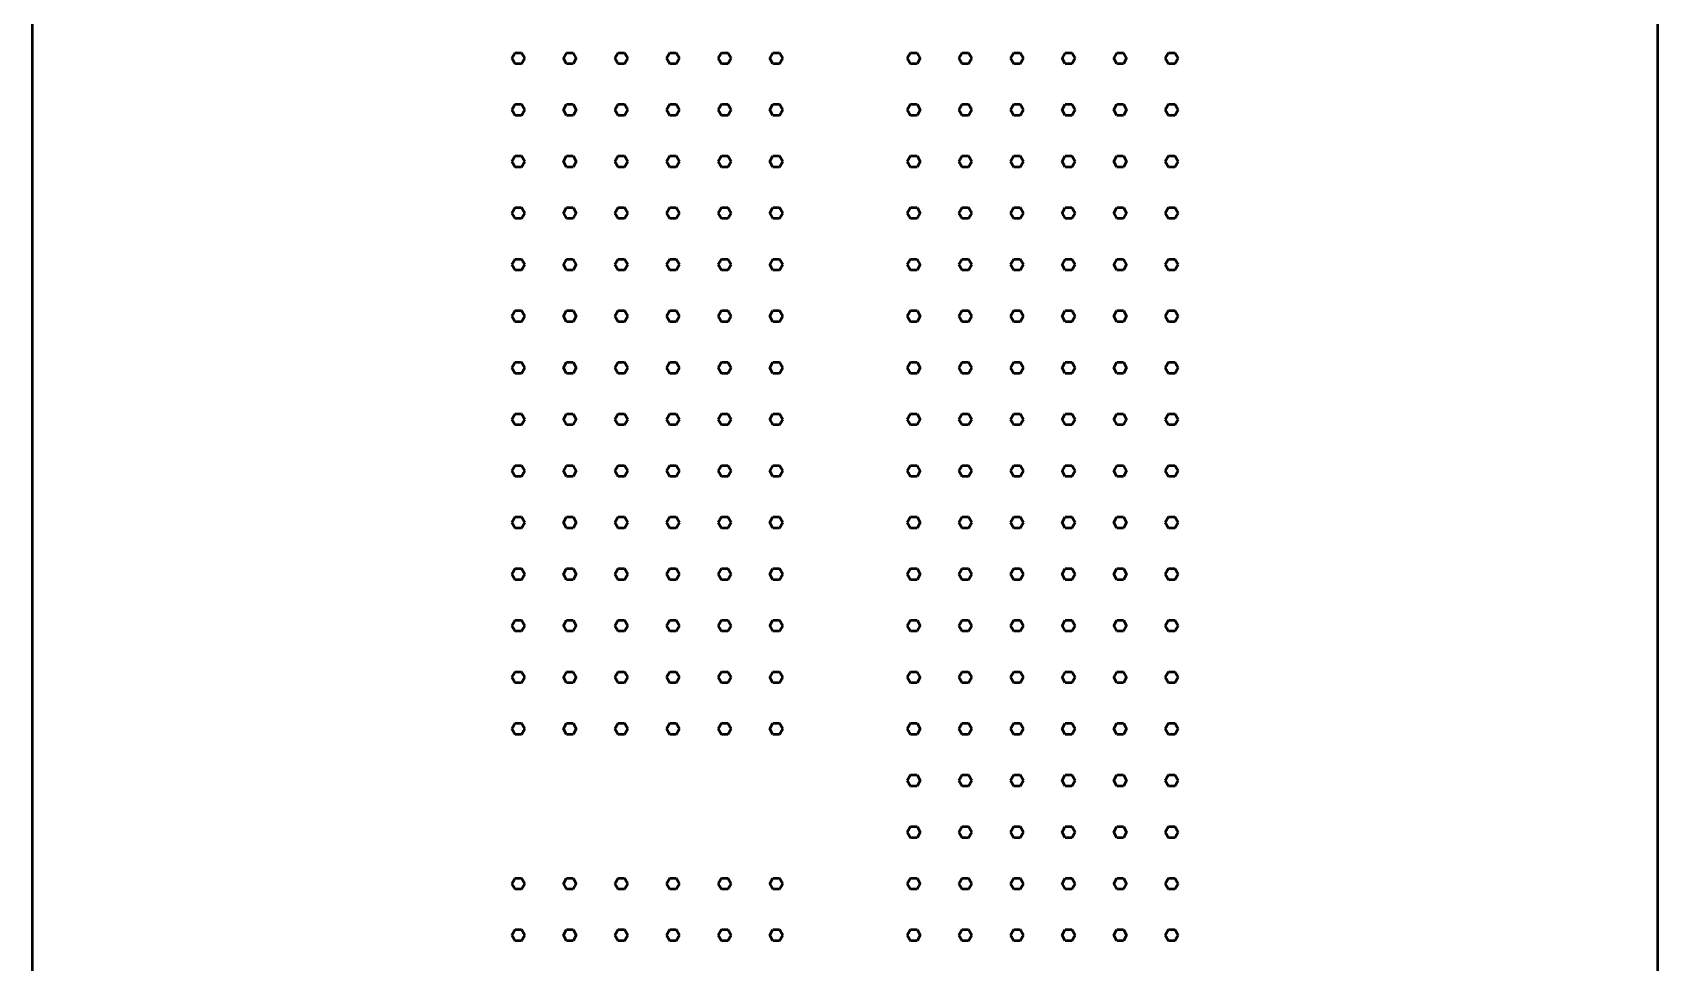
# Model space of a CAD drawing. Header units: millimetres. Extents: x 0 to 60, y -13 to 125.
# Drawn here: x 0 to 60, y 21.4 to 55.8 of the extents above; entities that cross this region are included whole.
import ezdxf

# ---------------------------------------------------------------- set-up
doc = ezdxf.new("R2010")
doc.units = ezdxf.units.MM
doc.layers.add('Visible (ANSI)', color=7, linetype='Continuous', lineweight=50)

msp = doc.modelspace()

# ---------------------------------------------------------------- linework, layer by layer
at = {"layer": 'Visible (ANSI)'}
for p, q in [((0, 9.958), (0, 119.756)), ((60.044, 119.756), (60.044, 9.958)), ((17.709, 54.835), (17.829, 55.042)), ((17.829, 54.628), (17.709, 54.835)), ((17.829, 55.042), (18.068, 55.042)), ((18.068, 55.042), (18.187, 54.835)), ((18.187, 54.835), (18.068, 54.628)), ((19.616, 54.835), (19.735, 55.042)), ((19.735, 54.628), (19.616, 54.835)), ((19.735, 55.042), (19.974, 55.042)), ((19.974, 55.042), (20.093, 54.835)), ((20.093, 54.835), (19.974, 54.628)), ((21.522, 54.835), (21.641, 55.042)), ((21.641, 54.628), (21.522, 54.835)), ((21.641, 55.042), (21.88, 55.042)), ((21.88, 55.042), (22, 54.835)), ((22, 54.835), (21.88, 54.628)), ((23.428, 54.835), (23.548, 55.042)), ((23.548, 54.628), (23.428, 54.835)), ((23.548, 55.042), (23.787, 55.042)), ((23.787, 55.042), (23.906, 54.835)), ((23.906, 54.835), (23.787, 54.628)), ((25.335, 54.835), (25.454, 55.042)), ((25.454, 54.628), (25.335, 54.835)), ((25.454, 55.042), (25.693, 55.042)), ((25.693, 55.042), (25.813, 54.835)), ((25.813, 54.835), (25.693, 54.628)), ((27.241, 54.835), (27.361, 55.042)), ((27.361, 54.628), (27.241, 54.835)), ((27.361, 55.042), (27.599, 55.042)), ((27.599, 55.042), (27.719, 54.835)), ((27.719, 54.835), (27.599, 54.628)), ((32.325, 54.835), (32.444, 55.042)), ((32.444, 54.628), (32.325, 54.835)), ((32.444, 55.042), (32.683, 55.042)), ((32.683, 55.042), (32.803, 54.835)), ((32.803, 54.835), (32.683, 54.628)), ((34.231, 54.835), (34.351, 55.042)), ((34.351, 54.628), (34.231, 54.835)), ((34.351, 55.042), (34.59, 55.042)), ((34.59, 55.042), (34.709, 54.835)), ((34.709, 54.835), (34.59, 54.628)), ((36.138, 54.835), (36.257, 55.042)), ((36.257, 54.628), (36.138, 54.835)), ((36.257, 55.042), (36.496, 55.042)), ((36.496, 55.042), (36.615, 54.835)), ((36.615, 54.835), (36.496, 54.628)), ((38.044, 54.835), (38.163, 55.042)), ((38.163, 54.628), (38.044, 54.835)), ((38.163, 55.042), (38.402, 55.042)), ((38.402, 55.042), (38.522, 54.835)), ((38.522, 54.835), (38.402, 54.628)), ((39.95, 54.835), (40.07, 55.042)), ((40.07, 54.628), (39.95, 54.835)), ((40.07, 55.042), (40.309, 55.042)), ((40.309, 55.042), (40.428, 54.835)), ((40.428, 54.835), (40.309, 54.628)), ((41.857, 54.835), (41.976, 55.042)), ((41.976, 54.628), (41.857, 54.835)), ((41.976, 55.042), (42.215, 55.042)), ((42.215, 55.042), (42.335, 54.835)), ((42.335, 54.835), (42.215, 54.628)), ((18.068, 54.628), (17.829, 54.628)), ((19.974, 54.628), (19.735, 54.628)), ((21.88, 54.628), (21.641, 54.628)), ((23.787, 54.628), (23.548, 54.628)), ((25.693, 54.628), (25.454, 54.628)), ((27.599, 54.628), (27.361, 54.628)), ((32.683, 54.628), (32.444, 54.628)), ((34.59, 54.628), (34.351, 54.628)), ((36.496, 54.628), (36.257, 54.628)), ((38.402, 54.628), (38.163, 54.628)), ((40.309, 54.628), (40.07, 54.628)), ((42.215, 54.628), (41.976, 54.628)), ((17.709, 52.928), (17.829, 53.135)), ((17.829, 52.721), (17.709, 52.928)), ((17.829, 53.135), (18.068, 53.135)), ((18.068, 53.135), (18.187, 52.928)), ((18.187, 52.928), (18.068, 52.721)), ((19.616, 52.928), (19.735, 53.135)), ((19.735, 52.721), (19.616, 52.928)), ((19.735, 53.135), (19.974, 53.135)), ((19.974, 53.135), (20.093, 52.928)), ((20.093, 52.928), (19.974, 52.721)), ((21.522, 52.928), (21.641, 53.135)), ((21.641, 52.721), (21.522, 52.928)), ((21.641, 53.135), (21.88, 53.135)), ((21.88, 53.135), (22, 52.928)), ((22, 52.928), (21.88, 52.721)), ((23.428, 52.928), (23.548, 53.135)), ((23.548, 52.721), (23.428, 52.928)), ((23.548, 53.135), (23.787, 53.135)), ((23.787, 53.135), (23.906, 52.928)), ((23.906, 52.928), (23.787, 52.721)), ((25.335, 52.928), (25.454, 53.135)), ((25.454, 52.721), (25.335, 52.928)), ((25.454, 53.135), (25.693, 53.135)), ((25.693, 53.135), (25.813, 52.928)), ((25.813, 52.928), (25.693, 52.721)), ((27.241, 52.928), (27.361, 53.135)), ((27.361, 52.721), (27.241, 52.928)), ((27.361, 53.135), (27.599, 53.135)), ((27.599, 53.135), (27.719, 52.928)), ((27.719, 52.928), (27.599, 52.721)), ((32.325, 52.928), (32.444, 53.135)), ((32.444, 52.721), (32.325, 52.928)), ((32.444, 53.135), (32.683, 53.135)), ((32.683, 53.135), (32.803, 52.928)), ((32.803, 52.928), (32.683, 52.721)), ((34.231, 52.928), (34.351, 53.135)), ((34.351, 52.721), (34.231, 52.928)), ((34.351, 53.135), (34.59, 53.135)), ((34.59, 53.135), (34.709, 52.928)), ((34.709, 52.928), (34.59, 52.721)), ((36.138, 52.928), (36.257, 53.135)), ((36.257, 52.721), (36.138, 52.928)), ((36.257, 53.135), (36.496, 53.135)), ((36.496, 53.135), (36.615, 52.928)), ((36.615, 52.928), (36.496, 52.721)), ((38.044, 52.928), (38.163, 53.135)), ((38.163, 52.721), (38.044, 52.928)), ((38.163, 53.135), (38.402, 53.135)), ((38.402, 53.135), (38.522, 52.928)), ((38.522, 52.928), (38.402, 52.721)), ((39.95, 52.928), (40.07, 53.135)), ((40.07, 52.721), (39.95, 52.928)), ((40.07, 53.135), (40.309, 53.135)), ((40.309, 53.135), (40.428, 52.928)), ((40.428, 52.928), (40.309, 52.721)), ((41.857, 52.928), (41.976, 53.135)), ((41.976, 52.721), (41.857, 52.928)), ((41.976, 53.135), (42.215, 53.135)), ((42.215, 53.135), (42.335, 52.928)), ((42.335, 52.928), (42.215, 52.721)), ((18.068, 52.721), (17.829, 52.721)), ((19.974, 52.721), (19.735, 52.721)), ((21.88, 52.721), (21.641, 52.721)), ((23.787, 52.721), (23.548, 52.721)), ((25.693, 52.721), (25.454, 52.721)), ((27.599, 52.721), (27.361, 52.721)), ((32.683, 52.721), (32.444, 52.721)), ((34.59, 52.721), (34.351, 52.721)), ((36.496, 52.721), (36.257, 52.721)), ((38.402, 52.721), (38.163, 52.721)), ((40.309, 52.721), (40.07, 52.721)), ((42.215, 52.721), (41.976, 52.721)), ((17.709, 51.022), (17.829, 51.229)), ((17.829, 51.229), (18.068, 51.229)), ((18.068, 51.229), (18.187, 51.022)), ((19.616, 51.022), (19.735, 51.229)), ((19.735, 51.229), (19.974, 51.229)), ((19.974, 51.229), (20.093, 51.022)), ((21.522, 51.022), (21.641, 51.229)), ((21.641, 51.229), (21.88, 51.229)), ((21.88, 51.229), (22, 51.022)), ((23.428, 51.022), (23.548, 51.229)), ((23.548, 51.229), (23.787, 51.229)), ((23.787, 51.229), (23.906, 51.022)), ((25.335, 51.022), (25.454, 51.229)), ((25.454, 51.229), (25.693, 51.229)), ((25.693, 51.229), (25.813, 51.022)), ((27.241, 51.022), (27.361, 51.229)), ((27.361, 51.229), (27.599, 51.229)), ((27.599, 51.229), (27.719, 51.022)), ((32.325, 51.022), (32.444, 51.229)), ((32.444, 51.229), (32.683, 51.229)), ((32.683, 51.229), (32.803, 51.022)), ((34.231, 51.022), (34.351, 51.229)), ((34.351, 51.229), (34.59, 51.229)), ((34.59, 51.229), (34.709, 51.022)), ((36.138, 51.022), (36.257, 51.229)), ((36.257, 51.229), (36.496, 51.229)), ((36.496, 51.229), (36.615, 51.022)), ((38.044, 51.022), (38.163, 51.229)), ((38.163, 51.229), (38.402, 51.229)), ((38.402, 51.229), (38.522, 51.022)), ((39.95, 51.022), (40.07, 51.229)), ((40.07, 51.229), (40.309, 51.229)), ((40.309, 51.229), (40.428, 51.022)), ((41.857, 51.022), (41.976, 51.229)), ((41.976, 51.229), (42.215, 51.229)), ((42.215, 51.229), (42.335, 51.022)), ((17.829, 50.815), (17.709, 51.022)), ((18.068, 50.815), (17.829, 50.815)), ((18.187, 51.022), (18.068, 50.815)), ((19.735, 50.815), (19.616, 51.022)), ((19.974, 50.815), (19.735, 50.815)), ((20.093, 51.022), (19.974, 50.815)), ((21.641, 50.815), (21.522, 51.022)), ((21.88, 50.815), (21.641, 50.815)), ((22, 51.022), (21.88, 50.815)), ((23.548, 50.815), (23.428, 51.022)), ((23.787, 50.815), (23.548, 50.815)), ((23.906, 51.022), (23.787, 50.815)), ((25.454, 50.815), (25.335, 51.022)), ((25.693, 50.815), (25.454, 50.815)), ((25.813, 51.022), (25.693, 50.815)), ((27.361, 50.815), (27.241, 51.022)), ((27.599, 50.815), (27.361, 50.815)), ((27.719, 51.022), (27.599, 50.815)), ((32.444, 50.815), (32.325, 51.022)), ((32.683, 50.815), (32.444, 50.815)), ((32.803, 51.022), (32.683, 50.815)), ((34.351, 50.815), (34.231, 51.022)), ((34.59, 50.815), (34.351, 50.815)), ((34.709, 51.022), (34.59, 50.815)), ((36.257, 50.815), (36.138, 51.022)), ((36.496, 50.815), (36.257, 50.815)), ((36.615, 51.022), (36.496, 50.815)), ((38.163, 50.815), (38.044, 51.022)), ((38.402, 50.815), (38.163, 50.815)), ((38.522, 51.022), (38.402, 50.815)), ((40.07, 50.815), (39.95, 51.022)), ((40.309, 50.815), (40.07, 50.815)), ((40.428, 51.022), (40.309, 50.815)), ((41.976, 50.815), (41.857, 51.022)), ((42.215, 50.815), (41.976, 50.815)), ((42.335, 51.022), (42.215, 50.815)), ((17.709, 49.116), (17.829, 49.322)), ((17.829, 49.322), (18.068, 49.322)), ((18.068, 49.322), (18.187, 49.116)), ((19.616, 49.116), (19.735, 49.322)), ((19.735, 49.322), (19.974, 49.322)), ((19.974, 49.322), (20.093, 49.116)), ((21.522, 49.116), (21.641, 49.322)), ((21.641, 49.322), (21.88, 49.322)), ((21.88, 49.322), (22, 49.116)), ((23.428, 49.116), (23.548, 49.322)), ((23.548, 49.322), (23.787, 49.322)), ((23.787, 49.322), (23.906, 49.116)), ((25.335, 49.116), (25.454, 49.322)), ((25.454, 49.322), (25.693, 49.322)), ((25.693, 49.322), (25.813, 49.116)), ((27.241, 49.116), (27.361, 49.322)), ((27.361, 49.322), (27.599, 49.322)), ((27.599, 49.322), (27.719, 49.116)), ((32.325, 49.116), (32.444, 49.322)), ((32.444, 49.322), (32.683, 49.322)), ((32.683, 49.322), (32.803, 49.116)), ((34.231, 49.116), (34.351, 49.322)), ((34.351, 49.322), (34.59, 49.322)), ((34.59, 49.322), (34.709, 49.116)), ((36.138, 49.116), (36.257, 49.322)), ((36.257, 49.322), (36.496, 49.322)), ((36.496, 49.322), (36.615, 49.116)), ((38.044, 49.116), (38.163, 49.322)), ((38.163, 49.322), (38.402, 49.322)), ((38.402, 49.322), (38.522, 49.116)), ((39.95, 49.116), (40.07, 49.322)), ((40.07, 49.322), (40.309, 49.322)), ((40.309, 49.322), (40.428, 49.116)), ((41.857, 49.116), (41.976, 49.322)), ((41.976, 49.322), (42.215, 49.322)), ((42.215, 49.322), (42.335, 49.116)), ((17.829, 48.909), (17.709, 49.116)), ((18.068, 48.909), (17.829, 48.909)), ((18.187, 49.116), (18.068, 48.909)), ((19.735, 48.909), (19.616, 49.116)), ((19.974, 48.909), (19.735, 48.909)), ((20.093, 49.116), (19.974, 48.909)), ((21.641, 48.909), (21.522, 49.116)), ((21.88, 48.909), (21.641, 48.909)), ((22, 49.116), (21.88, 48.909)), ((23.548, 48.909), (23.428, 49.116)), ((23.787, 48.909), (23.548, 48.909)), ((23.906, 49.116), (23.787, 48.909)), ((25.454, 48.909), (25.335, 49.116)), ((25.693, 48.909), (25.454, 48.909)), ((25.813, 49.116), (25.693, 48.909)), ((27.361, 48.909), (27.241, 49.116)), ((27.599, 48.909), (27.361, 48.909)), ((27.719, 49.116), (27.599, 48.909)), ((32.444, 48.909), (32.325, 49.116)), ((32.683, 48.909), (32.444, 48.909)), ((32.803, 49.116), (32.683, 48.909)), ((34.351, 48.909), (34.231, 49.116)), ((34.59, 48.909), (34.351, 48.909)), ((34.709, 49.116), (34.59, 48.909)), ((36.257, 48.909), (36.138, 49.116)), ((36.496, 48.909), (36.257, 48.909)), ((36.615, 49.116), (36.496, 48.909)), ((38.163, 48.909), (38.044, 49.116)), ((38.402, 48.909), (38.163, 48.909)), ((38.522, 49.116), (38.402, 48.909)), ((40.07, 48.909), (39.95, 49.116)), ((40.309, 48.909), (40.07, 48.909)), ((40.428, 49.116), (40.309, 48.909)), ((41.976, 48.909), (41.857, 49.116)), ((42.215, 48.909), (41.976, 48.909)), ((42.335, 49.116), (42.215, 48.909)), ((17.709, 47.209), (17.829, 47.416)), ((17.829, 47.002), (17.709, 47.209)), ((17.829, 47.416), (18.068, 47.416)), ((18.068, 47.002), (17.829, 47.002)), ((18.068, 47.416), (18.187, 47.209)), ((18.187, 47.209), (18.068, 47.002)), ((19.616, 47.209), (19.735, 47.416)), ((19.735, 47.002), (19.616, 47.209)), ((19.735, 47.416), (19.974, 47.416)), ((19.974, 47.002), (19.735, 47.002)), ((19.974, 47.416), (20.093, 47.209)), ((20.093, 47.209), (19.974, 47.002)), ((21.522, 47.209), (21.641, 47.416)), ((21.641, 47.002), (21.522, 47.209)), ((21.641, 47.416), (21.88, 47.416)), ((21.88, 47.002), (21.641, 47.002)), ((21.88, 47.416), (22, 47.209)), ((22, 47.209), (21.88, 47.002)), ((23.428, 47.209), (23.548, 47.416)), ((23.548, 47.002), (23.428, 47.209)), ((23.548, 47.416), (23.787, 47.416)), ((23.787, 47.002), (23.548, 47.002)), ((23.787, 47.416), (23.906, 47.209)), ((23.906, 47.209), (23.787, 47.002)), ((25.335, 47.209), (25.454, 47.416)), ((25.454, 47.002), (25.335, 47.209)), ((25.454, 47.416), (25.693, 47.416)), ((25.693, 47.002), (25.454, 47.002)), ((25.693, 47.416), (25.813, 47.209)), ((25.813, 47.209), (25.693, 47.002)), ((27.241, 47.209), (27.361, 47.416)), ((27.361, 47.002), (27.241, 47.209)), ((27.361, 47.416), (27.599, 47.416)), ((27.599, 47.002), (27.361, 47.002)), ((27.599, 47.416), (27.719, 47.209)), ((27.719, 47.209), (27.599, 47.002)), ((32.325, 47.209), (32.444, 47.416)), ((32.444, 47.002), (32.325, 47.209)), ((32.444, 47.416), (32.683, 47.416)), ((32.683, 47.002), (32.444, 47.002)), ((32.683, 47.416), (32.803, 47.209)), ((32.803, 47.209), (32.683, 47.002)), ((34.231, 47.209), (34.351, 47.416)), ((34.351, 47.002), (34.231, 47.209)), ((34.351, 47.416), (34.59, 47.416)), ((34.59, 47.002), (34.351, 47.002)), ((34.59, 47.416), (34.709, 47.209)), ((34.709, 47.209), (34.59, 47.002)), ((36.138, 47.209), (36.257, 47.416)), ((36.257, 47.002), (36.138, 47.209)), ((36.257, 47.416), (36.496, 47.416)), ((36.496, 47.002), (36.257, 47.002)), ((36.496, 47.416), (36.615, 47.209)), ((36.615, 47.209), (36.496, 47.002)), ((38.044, 47.209), (38.163, 47.416)), ((38.163, 47.002), (38.044, 47.209)), ((38.163, 47.416), (38.402, 47.416)), ((38.402, 47.002), (38.163, 47.002)), ((38.402, 47.416), (38.522, 47.209)), ((38.522, 47.209), (38.402, 47.002)), ((39.95, 47.209), (40.07, 47.416)), ((40.07, 47.002), (39.95, 47.209)), ((40.07, 47.416), (40.309, 47.416)), ((40.309, 47.002), (40.07, 47.002)), ((40.309, 47.416), (40.428, 47.209)), ((40.428, 47.209), (40.309, 47.002)), ((41.857, 47.209), (41.976, 47.416)), ((41.976, 47.002), (41.857, 47.209)), ((41.976, 47.416), (42.215, 47.416)), ((42.215, 47.002), (41.976, 47.002)), ((42.215, 47.416), (42.335, 47.209)), ((42.335, 47.209), (42.215, 47.002)), ((17.709, 45.303), (17.829, 45.51)), ((17.829, 45.096), (17.709, 45.303)), ((17.829, 45.51), (18.068, 45.51)), ((18.068, 45.096), (17.829, 45.096)), ((18.068, 45.51), (18.187, 45.303)), ((18.187, 45.303), (18.068, 45.096)), ((19.616, 45.303), (19.735, 45.51)), ((19.735, 45.096), (19.616, 45.303)), ((19.735, 45.51), (19.974, 45.51)), ((19.974, 45.096), (19.735, 45.096)), ((19.974, 45.51), (20.093, 45.303)), ((20.093, 45.303), (19.974, 45.096)), ((21.522, 45.303), (21.641, 45.51)), ((21.641, 45.096), (21.522, 45.303)), ((21.641, 45.51), (21.88, 45.51)), ((21.88, 45.096), (21.641, 45.096)), ((21.88, 45.51), (22, 45.303)), ((22, 45.303), (21.88, 45.096)), ((23.428, 45.303), (23.548, 45.51)), ((23.548, 45.096), (23.428, 45.303)), ((23.548, 45.51), (23.787, 45.51)), ((23.787, 45.096), (23.548, 45.096)), ((23.787, 45.51), (23.906, 45.303)), ((23.906, 45.303), (23.787, 45.096)), ((25.335, 45.303), (25.454, 45.51)), ((25.454, 45.096), (25.335, 45.303)), ((25.454, 45.51), (25.693, 45.51)), ((25.693, 45.096), (25.454, 45.096)), ((25.693, 45.51), (25.813, 45.303)), ((25.813, 45.303), (25.693, 45.096)), ((27.241, 45.303), (27.361, 45.51)), ((27.361, 45.096), (27.241, 45.303)), ((27.361, 45.51), (27.599, 45.51)), ((27.599, 45.096), (27.361, 45.096)), ((27.599, 45.51), (27.719, 45.303)), ((27.719, 45.303), (27.599, 45.096)), ((32.325, 45.303), (32.444, 45.51)), ((32.444, 45.096), (32.325, 45.303)), ((32.444, 45.51), (32.683, 45.51)), ((32.683, 45.096), (32.444, 45.096)), ((32.683, 45.51), (32.803, 45.303)), ((32.803, 45.303), (32.683, 45.096)), ((34.231, 45.303), (34.351, 45.51)), ((34.351, 45.096), (34.231, 45.303)), ((34.351, 45.51), (34.59, 45.51)), ((34.59, 45.096), (34.351, 45.096)), ((34.59, 45.51), (34.709, 45.303)), ((34.709, 45.303), (34.59, 45.096)), ((36.138, 45.303), (36.257, 45.51)), ((36.257, 45.096), (36.138, 45.303)), ((36.257, 45.51), (36.496, 45.51)), ((36.496, 45.096), (36.257, 45.096)), ((36.496, 45.51), (36.615, 45.303)), ((36.615, 45.303), (36.496, 45.096)), ((38.044, 45.303), (38.163, 45.51)), ((38.163, 45.096), (38.044, 45.303)), ((38.163, 45.51), (38.402, 45.51)), ((38.402, 45.096), (38.163, 45.096)), ((38.402, 45.51), (38.522, 45.303)), ((38.522, 45.303), (38.402, 45.096)), ((39.95, 45.303), (40.07, 45.51)), ((40.07, 45.096), (39.95, 45.303)), ((40.07, 45.51), (40.309, 45.51)), ((40.309, 45.096), (40.07, 45.096)), ((40.309, 45.51), (40.428, 45.303)), ((40.428, 45.303), (40.309, 45.096)), ((41.857, 45.303), (41.976, 45.51)), ((41.976, 45.096), (41.857, 45.303)), ((41.976, 45.51), (42.215, 45.51)), ((42.215, 45.096), (41.976, 45.096)), ((42.215, 45.51), (42.335, 45.303)), ((42.335, 45.303), (42.215, 45.096)), ((17.709, 43.396), (17.829, 43.603)), ((17.829, 43.189), (17.709, 43.396)), ((17.829, 43.603), (18.068, 43.603)), ((18.068, 43.603), (18.187, 43.396)), ((18.187, 43.396), (18.068, 43.189)), ((19.616, 43.396), (19.735, 43.603)), ((19.735, 43.189), (19.616, 43.396)), ((19.735, 43.603), (19.974, 43.603)), ((19.974, 43.603), (20.093, 43.396)), ((20.093, 43.396), (19.974, 43.189)), ((21.522, 43.396), (21.641, 43.603)), ((21.641, 43.189), (21.522, 43.396)), ((21.641, 43.603), (21.88, 43.603)), ((21.88, 43.603), (22, 43.396)), ((22, 43.396), (21.88, 43.189)), ((23.428, 43.396), (23.548, 43.603)), ((23.548, 43.189), (23.428, 43.396)), ((23.548, 43.603), (23.787, 43.603)), ((23.787, 43.603), (23.906, 43.396)), ((23.906, 43.396), (23.787, 43.189)), ((25.335, 43.396), (25.454, 43.603)), ((25.454, 43.189), (25.335, 43.396)), ((25.454, 43.603), (25.693, 43.603)), ((25.693, 43.603), (25.813, 43.396)), ((25.813, 43.396), (25.693, 43.189)), ((27.241, 43.396), (27.361, 43.603)), ((27.361, 43.189), (27.241, 43.396)), ((27.361, 43.603), (27.599, 43.603)), ((27.599, 43.603), (27.719, 43.396)), ((27.719, 43.396), (27.599, 43.189)), ((32.325, 43.396), (32.444, 43.603)), ((32.444, 43.189), (32.325, 43.396)), ((32.444, 43.603), (32.683, 43.603)), ((32.683, 43.603), (32.803, 43.396)), ((32.803, 43.396), (32.683, 43.189)), ((34.231, 43.396), (34.351, 43.603)), ((34.351, 43.189), (34.231, 43.396)), ((34.351, 43.603), (34.59, 43.603)), ((34.59, 43.603), (34.709, 43.396)), ((34.709, 43.396), (34.59, 43.189)), ((36.138, 43.396), (36.257, 43.603)), ((36.257, 43.189), (36.138, 43.396)), ((36.257, 43.603), (36.496, 43.603)), ((36.496, 43.603), (36.615, 43.396)), ((36.615, 43.396), (36.496, 43.189)), ((38.044, 43.396), (38.163, 43.603)), ((38.163, 43.189), (38.044, 43.396)), ((38.163, 43.603), (38.402, 43.603)), ((38.402, 43.603), (38.522, 43.396)), ((38.522, 43.396), (38.402, 43.189)), ((39.95, 43.396), (40.07, 43.603)), ((40.07, 43.189), (39.95, 43.396)), ((40.07, 43.603), (40.309, 43.603)), ((40.309, 43.603), (40.428, 43.396)), ((40.428, 43.396), (40.309, 43.189)), ((41.857, 43.396), (41.976, 43.603)), ((41.976, 43.189), (41.857, 43.396)), ((41.976, 43.603), (42.215, 43.603)), ((42.215, 43.603), (42.335, 43.396)), ((42.335, 43.396), (42.215, 43.189)), ((18.068, 43.189), (17.829, 43.189)), ((19.974, 43.189), (19.735, 43.189)), ((21.88, 43.189), (21.641, 43.189)), ((23.787, 43.189), (23.548, 43.189)), ((25.693, 43.189), (25.454, 43.189)), ((27.599, 43.189), (27.361, 43.189)), ((32.683, 43.189), (32.444, 43.189)), ((34.59, 43.189), (34.351, 43.189)), ((36.496, 43.189), (36.257, 43.189)), ((38.402, 43.189), (38.163, 43.189)), ((40.309, 43.189), (40.07, 43.189)), ((42.215, 43.189), (41.976, 43.189)), ((17.709, 41.49), (17.829, 41.697)), ((17.829, 41.283), (17.709, 41.49)), ((17.829, 41.697), (18.068, 41.697)), ((18.068, 41.697), (18.187, 41.49)), ((18.187, 41.49), (18.068, 41.283)), ((19.616, 41.49), (19.735, 41.697)), ((19.735, 41.283), (19.616, 41.49)), ((19.735, 41.697), (19.974, 41.697)), ((19.974, 41.697), (20.093, 41.49)), ((20.093, 41.49), (19.974, 41.283)), ((21.522, 41.49), (21.641, 41.697)), ((21.641, 41.283), (21.522, 41.49)), ((21.641, 41.697), (21.88, 41.697)), ((21.88, 41.697), (22, 41.49)), ((22, 41.49), (21.88, 41.283)), ((23.428, 41.49), (23.548, 41.697)), ((23.548, 41.283), (23.428, 41.49)), ((23.548, 41.697), (23.787, 41.697)), ((23.787, 41.697), (23.906, 41.49)), ((23.906, 41.49), (23.787, 41.283)), ((25.335, 41.49), (25.454, 41.697)), ((25.454, 41.283), (25.335, 41.49)), ((25.454, 41.697), (25.693, 41.697)), ((25.693, 41.697), (25.813, 41.49)), ((25.813, 41.49), (25.693, 41.283)), ((27.241, 41.49), (27.361, 41.697)), ((27.361, 41.283), (27.241, 41.49)), ((27.361, 41.697), (27.599, 41.697)), ((27.599, 41.697), (27.719, 41.49)), ((27.719, 41.49), (27.599, 41.283)), ((32.325, 41.49), (32.444, 41.697)), ((32.444, 41.283), (32.325, 41.49)), ((32.444, 41.697), (32.683, 41.697)), ((32.683, 41.697), (32.803, 41.49)), ((32.803, 41.49), (32.683, 41.283)), ((34.231, 41.49), (34.351, 41.697)), ((34.351, 41.283), (34.231, 41.49)), ((34.351, 41.697), (34.59, 41.697)), ((34.59, 41.697), (34.709, 41.49)), ((34.709, 41.49), (34.59, 41.283)), ((36.138, 41.49), (36.257, 41.697)), ((36.257, 41.283), (36.138, 41.49)), ((36.257, 41.697), (36.496, 41.697)), ((36.496, 41.697), (36.615, 41.49)), ((36.615, 41.49), (36.496, 41.283)), ((38.044, 41.49), (38.163, 41.697)), ((38.163, 41.283), (38.044, 41.49)), ((38.163, 41.697), (38.402, 41.697)), ((38.402, 41.697), (38.522, 41.49)), ((38.522, 41.49), (38.402, 41.283)), ((39.95, 41.49), (40.07, 41.697)), ((40.07, 41.283), (39.95, 41.49)), ((40.07, 41.697), (40.309, 41.697)), ((40.309, 41.697), (40.428, 41.49)), ((40.428, 41.49), (40.309, 41.283)), ((41.857, 41.49), (41.976, 41.697)), ((41.976, 41.283), (41.857, 41.49)), ((41.976, 41.697), (42.215, 41.697)), ((42.215, 41.697), (42.335, 41.49)), ((42.335, 41.49), (42.215, 41.283)), ((18.068, 41.283), (17.829, 41.283)), ((19.974, 41.283), (19.735, 41.283)), ((21.88, 41.283), (21.641, 41.283)), ((23.787, 41.283), (23.548, 41.283)), ((25.693, 41.283), (25.454, 41.283)), ((27.599, 41.283), (27.361, 41.283)), ((32.683, 41.283), (32.444, 41.283)), ((34.59, 41.283), (34.351, 41.283)), ((36.496, 41.283), (36.257, 41.283)), ((38.402, 41.283), (38.163, 41.283)), ((40.309, 41.283), (40.07, 41.283)), ((42.215, 41.283), (41.976, 41.283)), ((17.709, 39.584), (17.829, 39.791)), ((17.829, 39.791), (18.068, 39.791)), ((18.068, 39.791), (18.187, 39.584)), ((19.616, 39.584), (19.735, 39.791)), ((19.735, 39.791), (19.974, 39.791)), ((19.974, 39.791), (20.093, 39.584)), ((21.522, 39.584), (21.641, 39.791)), ((21.641, 39.791), (21.88, 39.791)), ((21.88, 39.791), (22, 39.584)), ((23.428, 39.584), (23.548, 39.791)), ((23.548, 39.791), (23.787, 39.791)), ((23.787, 39.791), (23.906, 39.584)), ((25.335, 39.584), (25.454, 39.791)), ((25.454, 39.791), (25.693, 39.791)), ((25.693, 39.791), (25.813, 39.584)), ((27.241, 39.584), (27.361, 39.791)), ((27.361, 39.791), (27.599, 39.791)), ((27.599, 39.791), (27.719, 39.584)), ((32.325, 39.584), (32.444, 39.791)), ((32.444, 39.791), (32.683, 39.791)), ((32.683, 39.791), (32.803, 39.584)), ((34.231, 39.584), (34.351, 39.791)), ((34.351, 39.791), (34.59, 39.791)), ((34.59, 39.791), (34.709, 39.584)), ((36.138, 39.584), (36.257, 39.791)), ((36.257, 39.791), (36.496, 39.791)), ((36.496, 39.791), (36.615, 39.584)), ((38.044, 39.584), (38.163, 39.791)), ((38.163, 39.791), (38.402, 39.791)), ((38.402, 39.791), (38.522, 39.584)), ((39.95, 39.584), (40.07, 39.791)), ((40.07, 39.791), (40.309, 39.791)), ((40.309, 39.791), (40.428, 39.584)), ((41.857, 39.584), (41.976, 39.791)), ((41.976, 39.791), (42.215, 39.791)), ((42.215, 39.791), (42.335, 39.584)), ((17.829, 39.377), (17.709, 39.584)), ((18.068, 39.377), (17.829, 39.377)), ((18.187, 39.584), (18.068, 39.377)), ((19.735, 39.377), (19.616, 39.584)), ((19.974, 39.377), (19.735, 39.377)), ((20.093, 39.584), (19.974, 39.377)), ((21.641, 39.377), (21.522, 39.584)), ((21.88, 39.377), (21.641, 39.377)), ((22, 39.584), (21.88, 39.377)), ((23.548, 39.377), (23.428, 39.584)), ((23.787, 39.377), (23.548, 39.377)), ((23.906, 39.584), (23.787, 39.377)), ((25.454, 39.377), (25.335, 39.584)), ((25.693, 39.377), (25.454, 39.377)), ((25.813, 39.584), (25.693, 39.377)), ((27.361, 39.377), (27.241, 39.584)), ((27.599, 39.377), (27.361, 39.377)), ((27.719, 39.584), (27.599, 39.377)), ((32.444, 39.377), (32.325, 39.584)), ((32.683, 39.377), (32.444, 39.377)), ((32.803, 39.584), (32.683, 39.377)), ((34.351, 39.377), (34.231, 39.584)), ((34.59, 39.377), (34.351, 39.377)), ((34.709, 39.584), (34.59, 39.377)), ((36.257, 39.377), (36.138, 39.584)), ((36.496, 39.377), (36.257, 39.377)), ((36.615, 39.584), (36.496, 39.377)), ((38.163, 39.377), (38.044, 39.584)), ((38.402, 39.377), (38.163, 39.377)), ((38.522, 39.584), (38.402, 39.377)), ((40.07, 39.377), (39.95, 39.584)), ((40.309, 39.377), (40.07, 39.377)), ((40.428, 39.584), (40.309, 39.377)), ((41.976, 39.377), (41.857, 39.584)), ((42.215, 39.377), (41.976, 39.377)), ((42.335, 39.584), (42.215, 39.377)), ((17.709, 37.677), (17.829, 37.884)), ((17.829, 37.884), (18.068, 37.884)), ((18.068, 37.884), (18.187, 37.677)), ((19.616, 37.677), (19.735, 37.884)), ((19.735, 37.884), (19.974, 37.884)), ((19.974, 37.884), (20.093, 37.677)), ((21.522, 37.677), (21.641, 37.884)), ((21.641, 37.884), (21.88, 37.884)), ((21.88, 37.884), (22, 37.677)), ((23.428, 37.677), (23.548, 37.884)), ((23.548, 37.884), (23.787, 37.884)), ((23.787, 37.884), (23.906, 37.677)), ((25.335, 37.677), (25.454, 37.884)), ((25.454, 37.884), (25.693, 37.884)), ((25.693, 37.884), (25.813, 37.677)), ((27.241, 37.677), (27.361, 37.884)), ((27.361, 37.884), (27.599, 37.884)), ((27.599, 37.884), (27.719, 37.677)), ((32.325, 37.677), (32.444, 37.884)), ((32.444, 37.884), (32.683, 37.884)), ((32.683, 37.884), (32.803, 37.677)), ((34.231, 37.677), (34.351, 37.884)), ((34.351, 37.884), (34.59, 37.884)), ((34.59, 37.884), (34.709, 37.677)), ((36.138, 37.677), (36.257, 37.884)), ((36.257, 37.884), (36.496, 37.884)), ((36.496, 37.884), (36.615, 37.677)), ((38.044, 37.677), (38.163, 37.884)), ((38.163, 37.884), (38.402, 37.884)), ((38.402, 37.884), (38.522, 37.677)), ((39.95, 37.677), (40.07, 37.884)), ((40.07, 37.884), (40.309, 37.884)), ((40.309, 37.884), (40.428, 37.677)), ((41.857, 37.677), (41.976, 37.884)), ((41.976, 37.884), (42.215, 37.884)), ((42.215, 37.884), (42.335, 37.677)), ((17.829, 37.47), (17.709, 37.677)), ((18.068, 37.47), (17.829, 37.47)), ((18.187, 37.677), (18.068, 37.47)), ((19.735, 37.47), (19.616, 37.677)), ((19.974, 37.47), (19.735, 37.47)), ((20.093, 37.677), (19.974, 37.47)), ((21.641, 37.47), (21.522, 37.677)), ((21.88, 37.47), (21.641, 37.47)), ((22, 37.677), (21.88, 37.47)), ((23.548, 37.47), (23.428, 37.677)), ((23.787, 37.47), (23.548, 37.47)), ((23.906, 37.677), (23.787, 37.47)), ((25.454, 37.47), (25.335, 37.677)), ((25.693, 37.47), (25.454, 37.47)), ((25.813, 37.677), (25.693, 37.47)), ((27.361, 37.47), (27.241, 37.677)), ((27.599, 37.47), (27.361, 37.47)), ((27.719, 37.677), (27.599, 37.47)), ((32.444, 37.47), (32.325, 37.677)), ((32.683, 37.47), (32.444, 37.47)), ((32.803, 37.677), (32.683, 37.47)), ((34.351, 37.47), (34.231, 37.677)), ((34.59, 37.47), (34.351, 37.47)), ((34.709, 37.677), (34.59, 37.47)), ((36.257, 37.47), (36.138, 37.677)), ((36.496, 37.47), (36.257, 37.47)), ((36.615, 37.677), (36.496, 37.47)), ((38.163, 37.47), (38.044, 37.677)), ((38.402, 37.47), (38.163, 37.47)), ((38.522, 37.677), (38.402, 37.47)), ((40.07, 37.47), (39.95, 37.677)), ((40.309, 37.47), (40.07, 37.47)), ((40.428, 37.677), (40.309, 37.47)), ((41.976, 37.47), (41.857, 37.677)), ((42.215, 37.47), (41.976, 37.47)), ((42.335, 37.677), (42.215, 37.47)), ((17.709, 35.771), (17.829, 35.978)), ((17.829, 35.564), (17.709, 35.771)), ((17.829, 35.978), (18.068, 35.978)), ((18.068, 35.564), (17.829, 35.564)), ((18.068, 35.978), (18.187, 35.771)), ((18.187, 35.771), (18.068, 35.564)), ((19.616, 35.771), (19.735, 35.978)), ((19.735, 35.564), (19.616, 35.771)), ((19.735, 35.978), (19.974, 35.978)), ((19.974, 35.564), (19.735, 35.564)), ((19.974, 35.978), (20.093, 35.771)), ((20.093, 35.771), (19.974, 35.564)), ((21.522, 35.771), (21.641, 35.978)), ((21.641, 35.564), (21.522, 35.771)), ((21.641, 35.978), (21.88, 35.978)), ((21.88, 35.564), (21.641, 35.564)), ((21.88, 35.978), (22, 35.771)), ((22, 35.771), (21.88, 35.564)), ((23.428, 35.771), (23.548, 35.978)), ((23.548, 35.564), (23.428, 35.771)), ((23.548, 35.978), (23.787, 35.978)), ((23.787, 35.564), (23.548, 35.564)), ((23.787, 35.978), (23.906, 35.771)), ((23.906, 35.771), (23.787, 35.564)), ((25.335, 35.771), (25.454, 35.978)), ((25.454, 35.564), (25.335, 35.771)), ((25.454, 35.978), (25.693, 35.978)), ((25.693, 35.564), (25.454, 35.564)), ((25.693, 35.978), (25.813, 35.771)), ((25.813, 35.771), (25.693, 35.564)), ((27.241, 35.771), (27.361, 35.978)), ((27.361, 35.564), (27.241, 35.771)), ((27.361, 35.978), (27.599, 35.978)), ((27.599, 35.564), (27.361, 35.564)), ((27.599, 35.978), (27.719, 35.771)), ((27.719, 35.771), (27.599, 35.564)), ((32.325, 35.771), (32.444, 35.978)), ((32.444, 35.564), (32.325, 35.771)), ((32.444, 35.978), (32.683, 35.978)), ((32.683, 35.564), (32.444, 35.564)), ((32.683, 35.978), (32.803, 35.771)), ((32.803, 35.771), (32.683, 35.564)), ((34.231, 35.771), (34.351, 35.978)), ((34.351, 35.564), (34.231, 35.771)), ((34.351, 35.978), (34.59, 35.978)), ((34.59, 35.564), (34.351, 35.564)), ((34.59, 35.978), (34.709, 35.771)), ((34.709, 35.771), (34.59, 35.564)), ((36.138, 35.771), (36.257, 35.978)), ((36.257, 35.564), (36.138, 35.771)), ((36.257, 35.978), (36.496, 35.978)), ((36.496, 35.564), (36.257, 35.564)), ((36.496, 35.978), (36.615, 35.771)), ((36.615, 35.771), (36.496, 35.564)), ((38.044, 35.771), (38.163, 35.978)), ((38.163, 35.564), (38.044, 35.771)), ((38.163, 35.978), (38.402, 35.978)), ((38.402, 35.564), (38.163, 35.564)), ((38.402, 35.978), (38.522, 35.771)), ((38.522, 35.771), (38.402, 35.564)), ((39.95, 35.771), (40.07, 35.978)), ((40.07, 35.564), (39.95, 35.771)), ((40.07, 35.978), (40.309, 35.978)), ((40.309, 35.564), (40.07, 35.564)), ((40.309, 35.978), (40.428, 35.771)), ((40.428, 35.771), (40.309, 35.564)), ((41.857, 35.771), (41.976, 35.978)), ((41.976, 35.564), (41.857, 35.771)), ((41.976, 35.978), (42.215, 35.978)), ((42.215, 35.564), (41.976, 35.564)), ((42.215, 35.978), (42.335, 35.771)), ((42.335, 35.771), (42.215, 35.564)), ((17.709, 33.864), (17.829, 34.071)), ((17.829, 33.658), (17.709, 33.864)), ((17.829, 34.071), (18.068, 34.071)), ((18.068, 33.658), (17.829, 33.658)), ((18.068, 34.071), (18.187, 33.864)), ((18.187, 33.864), (18.068, 33.658)), ((19.616, 33.864), (19.735, 34.071)), ((19.735, 33.658), (19.616, 33.864)), ((19.735, 34.071), (19.974, 34.071)), ((19.974, 33.658), (19.735, 33.658)), ((19.974, 34.071), (20.093, 33.864)), ((20.093, 33.864), (19.974, 33.658)), ((21.522, 33.864), (21.641, 34.071)), ((21.641, 33.658), (21.522, 33.864)), ((21.641, 34.071), (21.88, 34.071)), ((21.88, 33.658), (21.641, 33.658)), ((21.88, 34.071), (22, 33.864)), ((22, 33.864), (21.88, 33.658)), ((23.428, 33.864), (23.548, 34.071)), ((23.548, 33.658), (23.428, 33.864)), ((23.548, 34.071), (23.787, 34.071)), ((23.787, 33.658), (23.548, 33.658)), ((23.787, 34.071), (23.906, 33.864)), ((23.906, 33.864), (23.787, 33.658)), ((25.335, 33.864), (25.454, 34.071)), ((25.454, 33.658), (25.335, 33.864)), ((25.454, 34.071), (25.693, 34.071)), ((25.693, 33.658), (25.454, 33.658)), ((25.693, 34.071), (25.813, 33.864)), ((25.813, 33.864), (25.693, 33.658)), ((27.241, 33.864), (27.361, 34.071)), ((27.361, 33.658), (27.241, 33.864)), ((27.361, 34.071), (27.599, 34.071)), ((27.599, 33.658), (27.361, 33.658)), ((27.599, 34.071), (27.719, 33.864)), ((27.719, 33.864), (27.599, 33.658)), ((32.325, 33.864), (32.444, 34.071)), ((32.444, 33.658), (32.325, 33.864)), ((32.444, 34.071), (32.683, 34.071)), ((32.683, 33.658), (32.444, 33.658)), ((32.683, 34.071), (32.803, 33.864)), ((32.803, 33.864), (32.683, 33.658)), ((34.231, 33.864), (34.351, 34.071)), ((34.351, 33.658), (34.231, 33.864)), ((34.351, 34.071), (34.59, 34.071)), ((34.59, 33.658), (34.351, 33.658)), ((34.59, 34.071), (34.709, 33.864)), ((34.709, 33.864), (34.59, 33.658)), ((36.138, 33.864), (36.257, 34.071)), ((36.257, 33.658), (36.138, 33.864)), ((36.257, 34.071), (36.496, 34.071)), ((36.496, 33.658), (36.257, 33.658)), ((36.496, 34.071), (36.615, 33.864)), ((36.615, 33.864), (36.496, 33.658)), ((38.044, 33.864), (38.163, 34.071)), ((38.163, 33.658), (38.044, 33.864)), ((38.163, 34.071), (38.402, 34.071)), ((38.402, 33.658), (38.163, 33.658)), ((38.402, 34.071), (38.522, 33.864)), ((38.522, 33.864), (38.402, 33.658)), ((39.95, 33.864), (40.07, 34.071)), ((40.07, 33.658), (39.95, 33.864)), ((40.07, 34.071), (40.309, 34.071)), ((40.309, 33.658), (40.07, 33.658)), ((40.309, 34.071), (40.428, 33.864)), ((40.428, 33.864), (40.309, 33.658)), ((41.857, 33.864), (41.976, 34.071)), ((41.976, 33.658), (41.857, 33.864)), ((41.976, 34.071), (42.215, 34.071)), ((42.215, 33.658), (41.976, 33.658)), ((42.215, 34.071), (42.335, 33.864)), ((42.335, 33.864), (42.215, 33.658)), ((17.709, 31.958), (17.829, 32.165)), ((17.829, 31.751), (17.709, 31.958)), ((17.829, 32.165), (18.068, 32.165)), ((18.068, 32.165), (18.187, 31.958)), ((18.187, 31.958), (18.068, 31.751)), ((19.616, 31.958), (19.735, 32.165)), ((19.735, 31.751), (19.616, 31.958)), ((19.735, 32.165), (19.974, 32.165)), ((19.974, 32.165), (20.093, 31.958)), ((20.093, 31.958), (19.974, 31.751)), ((21.522, 31.958), (21.641, 32.165)), ((21.641, 31.751), (21.522, 31.958)), ((21.641, 32.165), (21.88, 32.165)), ((21.88, 32.165), (22, 31.958)), ((22, 31.958), (21.88, 31.751)), ((23.428, 31.958), (23.548, 32.165)), ((23.548, 31.751), (23.428, 31.958)), ((23.548, 32.165), (23.787, 32.165)), ((23.787, 32.165), (23.906, 31.958)), ((23.906, 31.958), (23.787, 31.751)), ((25.335, 31.958), (25.454, 32.165)), ((25.454, 31.751), (25.335, 31.958)), ((25.454, 32.165), (25.693, 32.165)), ((25.693, 32.165), (25.813, 31.958)), ((25.813, 31.958), (25.693, 31.751)), ((27.241, 31.958), (27.361, 32.165)), ((27.361, 31.751), (27.241, 31.958)), ((27.361, 32.165), (27.599, 32.165)), ((27.599, 32.165), (27.719, 31.958)), ((27.719, 31.958), (27.599, 31.751)), ((32.325, 31.958), (32.444, 32.165)), ((32.444, 31.751), (32.325, 31.958)), ((32.444, 32.165), (32.683, 32.165)), ((32.683, 32.165), (32.803, 31.958)), ((32.803, 31.958), (32.683, 31.751)), ((34.231, 31.958), (34.351, 32.165)), ((34.351, 31.751), (34.231, 31.958)), ((34.351, 32.165), (34.59, 32.165)), ((34.59, 32.165), (34.709, 31.958)), ((34.709, 31.958), (34.59, 31.751)), ((36.138, 31.958), (36.257, 32.165)), ((36.257, 31.751), (36.138, 31.958)), ((36.257, 32.165), (36.496, 32.165)), ((36.496, 32.165), (36.615, 31.958)), ((36.615, 31.958), (36.496, 31.751)), ((38.044, 31.958), (38.163, 32.165)), ((38.163, 31.751), (38.044, 31.958)), ((38.163, 32.165), (38.402, 32.165)), ((38.402, 32.165), (38.522, 31.958)), ((38.522, 31.958), (38.402, 31.751)), ((39.95, 31.958), (40.07, 32.165)), ((40.07, 31.751), (39.95, 31.958)), ((40.07, 32.165), (40.309, 32.165)), ((40.309, 32.165), (40.428, 31.958)), ((40.428, 31.958), (40.309, 31.751)), ((41.857, 31.958), (41.976, 32.165)), ((41.976, 31.751), (41.857, 31.958)), ((41.976, 32.165), (42.215, 32.165)), ((42.215, 32.165), (42.335, 31.958)), ((42.335, 31.958), (42.215, 31.751)), ((18.068, 31.751), (17.829, 31.751)), ((19.974, 31.751), (19.735, 31.751)), ((21.88, 31.751), (21.641, 31.751)), ((23.787, 31.751), (23.548, 31.751)), ((25.693, 31.751), (25.454, 31.751)), ((27.599, 31.751), (27.361, 31.751)), ((32.683, 31.751), (32.444, 31.751)), ((34.59, 31.751), (34.351, 31.751)), ((36.496, 31.751), (36.257, 31.751)), ((38.402, 31.751), (38.163, 31.751)), ((40.309, 31.751), (40.07, 31.751)), ((42.215, 31.751), (41.976, 31.751)), ((17.709, 30.052), (17.829, 30.259)), ((17.829, 29.845), (17.709, 30.052)), ((17.829, 30.259), (18.068, 30.259)), ((18.068, 30.259), (18.187, 30.052)), ((18.187, 30.052), (18.068, 29.845)), ((19.616, 30.052), (19.735, 30.259)), ((19.735, 29.845), (19.616, 30.052)), ((19.735, 30.259), (19.974, 30.259)), ((19.974, 30.259), (20.093, 30.052)), ((20.093, 30.052), (19.974, 29.845)), ((21.522, 30.052), (21.641, 30.259)), ((21.641, 29.845), (21.522, 30.052)), ((21.641, 30.259), (21.88, 30.259)), ((21.88, 30.259), (22, 30.052)), ((22, 30.052), (21.88, 29.845)), ((23.428, 30.052), (23.548, 30.259)), ((23.548, 29.845), (23.428, 30.052)), ((23.548, 30.259), (23.787, 30.259)), ((23.787, 30.259), (23.906, 30.052)), ((23.906, 30.052), (23.787, 29.845)), ((25.335, 30.052), (25.454, 30.259)), ((25.454, 29.845), (25.335, 30.052)), ((25.454, 30.259), (25.693, 30.259)), ((25.693, 30.259), (25.813, 30.052)), ((25.813, 30.052), (25.693, 29.845)), ((27.241, 30.052), (27.361, 30.259)), ((27.361, 29.845), (27.241, 30.052)), ((27.361, 30.259), (27.599, 30.259)), ((27.599, 30.259), (27.719, 30.052)), ((27.719, 30.052), (27.599, 29.845)), ((32.325, 30.052), (32.444, 30.259)), ((32.444, 29.845), (32.325, 30.052)), ((32.444, 30.259), (32.683, 30.259)), ((32.683, 30.259), (32.803, 30.052)), ((32.803, 30.052), (32.683, 29.845)), ((34.231, 30.052), (34.351, 30.259)), ((34.351, 29.845), (34.231, 30.052)), ((34.351, 30.259), (34.59, 30.259)), ((34.59, 30.259), (34.709, 30.052)), ((34.709, 30.052), (34.59, 29.845)), ((36.138, 30.052), (36.257, 30.259)), ((36.257, 29.845), (36.138, 30.052)), ((36.257, 30.259), (36.496, 30.259)), ((36.496, 30.259), (36.615, 30.052)), ((36.615, 30.052), (36.496, 29.845)), ((38.044, 30.052), (38.163, 30.259)), ((38.163, 29.845), (38.044, 30.052)), ((38.163, 30.259), (38.402, 30.259)), ((38.402, 30.259), (38.522, 30.052)), ((38.522, 30.052), (38.402, 29.845)), ((39.95, 30.052), (40.07, 30.259)), ((40.07, 29.845), (39.95, 30.052)), ((40.07, 30.259), (40.309, 30.259)), ((40.309, 30.259), (40.428, 30.052)), ((40.428, 30.052), (40.309, 29.845)), ((41.857, 30.052), (41.976, 30.259)), ((41.976, 29.845), (41.857, 30.052)), ((41.976, 30.259), (42.215, 30.259)), ((42.215, 30.259), (42.335, 30.052)), ((42.335, 30.052), (42.215, 29.845)), ((18.068, 29.845), (17.829, 29.845)), ((19.974, 29.845), (19.735, 29.845)), ((21.88, 29.845), (21.641, 29.845)), ((23.787, 29.845), (23.548, 29.845)), ((25.693, 29.845), (25.454, 29.845)), ((27.599, 29.845), (27.361, 29.845)), ((32.683, 29.845), (32.444, 29.845)), ((34.59, 29.845), (34.351, 29.845)), ((36.496, 29.845), (36.257, 29.845)), ((38.402, 29.845), (38.163, 29.845)), ((40.309, 29.845), (40.07, 29.845)), ((42.215, 29.845), (41.976, 29.845)), ((32.325, 28.145), (32.444, 28.352)), ((32.444, 28.352), (32.683, 28.352)), ((32.683, 28.352), (32.803, 28.145)), ((34.231, 28.145), (34.351, 28.352)), ((34.351, 28.352), (34.59, 28.352)), ((34.59, 28.352), (34.709, 28.145)), ((36.138, 28.145), (36.257, 28.352)), ((36.257, 28.352), (36.496, 28.352)), ((36.496, 28.352), (36.615, 28.145)), ((38.044, 28.145), (38.163, 28.352)), ((38.163, 28.352), (38.402, 28.352)), ((38.402, 28.352), (38.522, 28.145)), ((39.95, 28.145), (40.07, 28.352)), ((40.07, 28.352), (40.309, 28.352)), ((40.309, 28.352), (40.428, 28.145)), ((41.857, 28.145), (41.976, 28.352)), ((41.976, 28.352), (42.215, 28.352)), ((42.215, 28.352), (42.335, 28.145)), ((32.444, 27.938), (32.325, 28.145)), ((32.683, 27.938), (32.444, 27.938)), ((32.803, 28.145), (32.683, 27.938)), ((34.351, 27.938), (34.231, 28.145)), ((34.59, 27.938), (34.351, 27.938)), ((34.709, 28.145), (34.59, 27.938)), ((36.257, 27.938), (36.138, 28.145)), ((36.496, 27.938), (36.257, 27.938)), ((36.615, 28.145), (36.496, 27.938)), ((38.163, 27.938), (38.044, 28.145)), ((38.402, 27.938), (38.163, 27.938)), ((38.522, 28.145), (38.402, 27.938)), ((40.07, 27.938), (39.95, 28.145)), ((40.309, 27.938), (40.07, 27.938)), ((40.428, 28.145), (40.309, 27.938)), ((41.976, 27.938), (41.857, 28.145)), ((42.215, 27.938), (41.976, 27.938)), ((42.335, 28.145), (42.215, 27.938)), ((32.325, 26.239), (32.444, 26.446)), ((32.444, 26.446), (32.683, 26.446)), ((32.683, 26.446), (32.803, 26.239)), ((34.231, 26.239), (34.351, 26.446)), ((34.351, 26.446), (34.59, 26.446)), ((34.59, 26.446), (34.709, 26.239)), ((36.138, 26.239), (36.257, 26.446)), ((36.257, 26.446), (36.496, 26.446)), ((36.496, 26.446), (36.615, 26.239)), ((38.044, 26.239), (38.163, 26.446)), ((38.163, 26.446), (38.402, 26.446)), ((38.402, 26.446), (38.522, 26.239)), ((39.95, 26.239), (40.07, 26.446)), ((40.07, 26.446), (40.309, 26.446)), ((40.309, 26.446), (40.428, 26.239)), ((41.857, 26.239), (41.976, 26.446)), ((41.976, 26.446), (42.215, 26.446)), ((42.215, 26.446), (42.335, 26.239)), ((32.444, 26.032), (32.325, 26.239)), ((32.683, 26.032), (32.444, 26.032)), ((32.803, 26.239), (32.683, 26.032)), ((34.351, 26.032), (34.231, 26.239)), ((34.59, 26.032), (34.351, 26.032)), ((34.709, 26.239), (34.59, 26.032)), ((36.257, 26.032), (36.138, 26.239)), ((36.496, 26.032), (36.257, 26.032)), ((36.615, 26.239), (36.496, 26.032)), ((38.163, 26.032), (38.044, 26.239)), ((38.402, 26.032), (38.163, 26.032)), ((38.522, 26.239), (38.402, 26.032)), ((40.07, 26.032), (39.95, 26.239)), ((40.309, 26.032), (40.07, 26.032)), ((40.428, 26.239), (40.309, 26.032)), ((41.976, 26.032), (41.857, 26.239)), ((42.215, 26.032), (41.976, 26.032)), ((42.335, 26.239), (42.215, 26.032)), ((17.709, 24.332), (17.829, 24.539)), ((17.829, 24.126), (17.709, 24.332)), ((17.829, 24.539), (18.068, 24.539)), ((18.068, 24.126), (17.829, 24.126)), ((18.068, 24.539), (18.187, 24.332)), ((18.187, 24.332), (18.068, 24.126)), ((19.616, 24.332), (19.735, 24.539)), ((19.735, 24.126), (19.616, 24.332)), ((19.735, 24.539), (19.974, 24.539)), ((19.974, 24.126), (19.735, 24.126)), ((19.974, 24.539), (20.093, 24.332)), ((20.093, 24.332), (19.974, 24.126)), ((21.522, 24.332), (21.641, 24.539)), ((21.641, 24.126), (21.522, 24.332)), ((21.641, 24.539), (21.88, 24.539)), ((21.88, 24.126), (21.641, 24.126)), ((21.88, 24.539), (22, 24.332)), ((22, 24.332), (21.88, 24.126)), ((23.428, 24.332), (23.548, 24.539)), ((23.548, 24.126), (23.428, 24.332)), ((23.548, 24.539), (23.787, 24.539)), ((23.787, 24.126), (23.548, 24.126)), ((23.787, 24.539), (23.906, 24.332)), ((23.906, 24.332), (23.787, 24.126)), ((25.335, 24.332), (25.454, 24.539)), ((25.454, 24.126), (25.335, 24.332)), ((25.454, 24.539), (25.693, 24.539)), ((25.693, 24.126), (25.454, 24.126)), ((25.693, 24.539), (25.813, 24.332)), ((25.813, 24.332), (25.693, 24.126)), ((27.241, 24.332), (27.361, 24.539)), ((27.361, 24.126), (27.241, 24.332)), ((27.361, 24.539), (27.599, 24.539)), ((27.599, 24.126), (27.361, 24.126)), ((27.599, 24.539), (27.719, 24.332)), ((27.719, 24.332), (27.599, 24.126)), ((32.325, 24.332), (32.444, 24.539)), ((32.444, 24.126), (32.325, 24.332)), ((32.444, 24.539), (32.683, 24.539)), ((32.683, 24.126), (32.444, 24.126)), ((32.683, 24.539), (32.803, 24.332)), ((32.803, 24.332), (32.683, 24.126)), ((34.231, 24.332), (34.351, 24.539)), ((34.351, 24.126), (34.231, 24.332)), ((34.351, 24.539), (34.59, 24.539)), ((34.59, 24.126), (34.351, 24.126)), ((34.59, 24.539), (34.709, 24.332)), ((34.709, 24.332), (34.59, 24.126)), ((36.138, 24.332), (36.257, 24.539)), ((36.257, 24.126), (36.138, 24.332)), ((36.257, 24.539), (36.496, 24.539)), ((36.496, 24.126), (36.257, 24.126)), ((36.496, 24.539), (36.615, 24.332)), ((36.615, 24.332), (36.496, 24.126)), ((38.044, 24.332), (38.163, 24.539)), ((38.163, 24.126), (38.044, 24.332)), ((38.163, 24.539), (38.402, 24.539)), ((38.402, 24.126), (38.163, 24.126)), ((38.402, 24.539), (38.522, 24.332)), ((38.522, 24.332), (38.402, 24.126)), ((39.95, 24.332), (40.07, 24.539)), ((40.07, 24.126), (39.95, 24.332)), ((40.07, 24.539), (40.309, 24.539)), ((40.309, 24.126), (40.07, 24.126)), ((40.309, 24.539), (40.428, 24.332)), ((40.428, 24.332), (40.309, 24.126)), ((41.857, 24.332), (41.976, 24.539)), ((41.976, 24.126), (41.857, 24.332)), ((41.976, 24.539), (42.215, 24.539)), ((42.215, 24.126), (41.976, 24.126)), ((42.215, 24.539), (42.335, 24.332)), ((42.335, 24.332), (42.215, 24.126)), ((17.709, 22.426), (17.829, 22.633)), ((17.829, 22.219), (17.709, 22.426)), ((17.829, 22.633), (18.068, 22.633)), ((18.068, 22.219), (17.829, 22.219)), ((18.068, 22.633), (18.187, 22.426)), ((18.187, 22.426), (18.068, 22.219)), ((19.616, 22.426), (19.735, 22.633)), ((19.735, 22.219), (19.616, 22.426)), ((19.735, 22.633), (19.974, 22.633)), ((19.974, 22.219), (19.735, 22.219)), ((19.974, 22.633), (20.093, 22.426)), ((20.093, 22.426), (19.974, 22.219)), ((21.522, 22.426), (21.641, 22.633)), ((21.641, 22.219), (21.522, 22.426)), ((21.641, 22.633), (21.88, 22.633)), ((21.88, 22.219), (21.641, 22.219)), ((21.88, 22.633), (22, 22.426)), ((22, 22.426), (21.88, 22.219)), ((23.428, 22.426), (23.548, 22.633)), ((23.548, 22.219), (23.428, 22.426)), ((23.548, 22.633), (23.787, 22.633)), ((23.787, 22.219), (23.548, 22.219)), ((23.787, 22.633), (23.906, 22.426)), ((23.906, 22.426), (23.787, 22.219)), ((25.335, 22.426), (25.454, 22.633)), ((25.454, 22.219), (25.335, 22.426)), ((25.454, 22.633), (25.693, 22.633)), ((25.693, 22.219), (25.454, 22.219)), ((25.693, 22.633), (25.813, 22.426)), ((25.813, 22.426), (25.693, 22.219)), ((27.241, 22.426), (27.361, 22.633)), ((27.361, 22.219), (27.241, 22.426)), ((27.361, 22.633), (27.599, 22.633)), ((27.599, 22.219), (27.361, 22.219)), ((27.599, 22.633), (27.719, 22.426)), ((27.719, 22.426), (27.599, 22.219)), ((32.325, 22.426), (32.444, 22.633)), ((32.444, 22.219), (32.325, 22.426)), ((32.444, 22.633), (32.683, 22.633)), ((32.683, 22.219), (32.444, 22.219)), ((32.683, 22.633), (32.803, 22.426)), ((32.803, 22.426), (32.683, 22.219)), ((34.231, 22.426), (34.351, 22.633)), ((34.351, 22.219), (34.231, 22.426)), ((34.351, 22.633), (34.59, 22.633)), ((34.59, 22.219), (34.351, 22.219)), ((34.59, 22.633), (34.709, 22.426)), ((34.709, 22.426), (34.59, 22.219)), ((36.138, 22.426), (36.257, 22.633)), ((36.257, 22.219), (36.138, 22.426)), ((36.257, 22.633), (36.496, 22.633)), ((36.496, 22.219), (36.257, 22.219)), ((36.496, 22.633), (36.615, 22.426)), ((36.615, 22.426), (36.496, 22.219)), ((38.044, 22.426), (38.163, 22.633)), ((38.163, 22.219), (38.044, 22.426)), ((38.163, 22.633), (38.402, 22.633)), ((38.402, 22.219), (38.163, 22.219)), ((38.402, 22.633), (38.522, 22.426)), ((38.522, 22.426), (38.402, 22.219)), ((39.95, 22.426), (40.07, 22.633)), ((40.07, 22.219), (39.95, 22.426)), ((40.07, 22.633), (40.309, 22.633)), ((40.309, 22.219), (40.07, 22.219)), ((40.309, 22.633), (40.428, 22.426)), ((40.428, 22.426), (40.309, 22.219)), ((41.857, 22.426), (41.976, 22.633)), ((41.976, 22.219), (41.857, 22.426)), ((41.976, 22.633), (42.215, 22.633)), ((42.215, 22.219), (41.976, 22.219)), ((42.215, 22.633), (42.335, 22.426)), ((42.335, 22.426), (42.215, 22.219))]:
    msp.add_line(p, q, dxfattribs=at)

doc.saveas('drawing.dxf')
